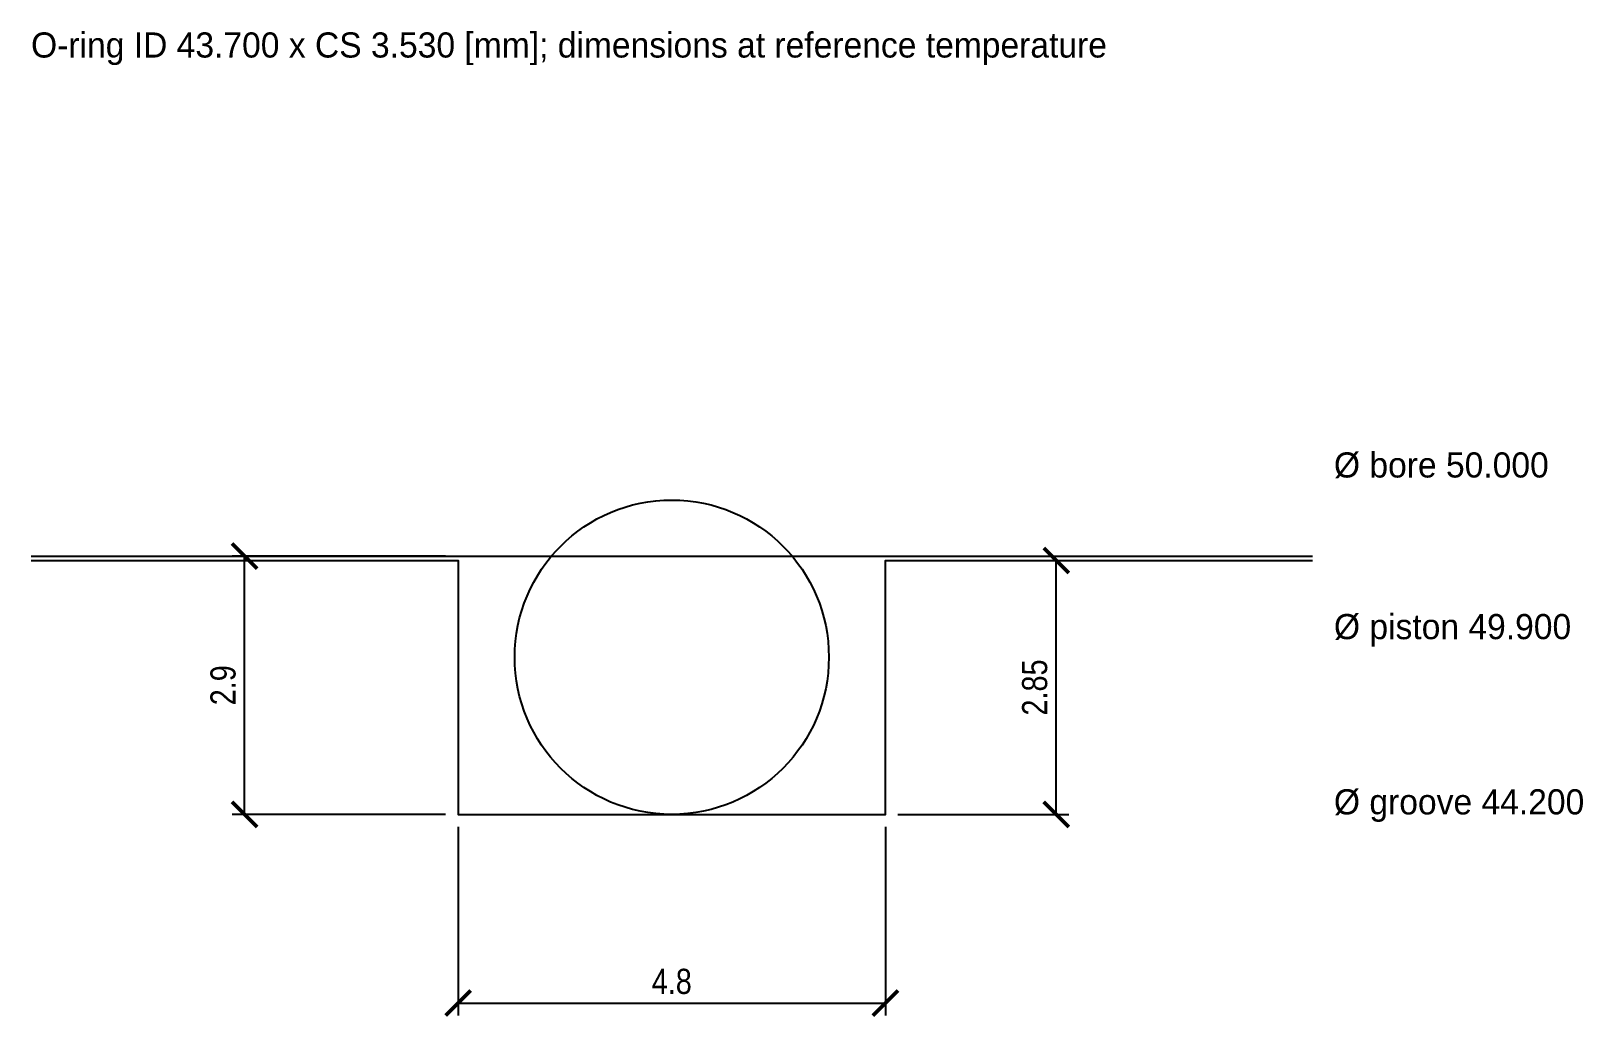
# Model space of a CAD drawing. Header units: millimetres. Extents: x -4.8 to 12.6, y 19.8 to 30.9.
import ezdxf

# ---------------------------------------------------------------- set-up
doc = ezdxf.new("R2010")
doc.units = ezdxf.units.MM
for name, color, linetype in [('DIMS', 3, 'Continuous'), ('GROOVE', 7, 'Continuous'), ('MATING', 8, 'Continuous'), ('NOTES', 2, 'Continuous'), ('ORING', 5, 'Continuous')]:
    doc.layers.add(name, color=color, linetype=linetype)
doc.styles.add('OpenSansCondensed-Light', font='OpenSansCondensed-Light.ttf')
doc.dimstyles.new('EZDXF', dxfattribs={"dimtxt": 0.25, "dimasz": 0.175, "dimexe": 0.375, "dimexo": 0.125, "dimgap": 0.1, "dimtad": 1, "dimlfac": 100, "dimzin": 12, "dimdsep": 46, "dimtxsty": 'OpenSansCondensed-Light', "dimblk": 'ARCHTICK', "dimcen": 2.5, "dimazin": 3, "dimtfac": 0.5, "dimtmove": 2, "dimatfit": 3})

# ---------------------------------------------------------------- blocks, each defined once
blk = doc.blocks.new('_ARCHTICK')
at = {"color": 0, "linetype": 'BYBLOCK', "const_width": 0.15}
blk.add_lwpolyline([(-0.5, -0.5), (0.5, 0.5)], dxfattribs=at)

msp = doc.modelspace()

# ---------------------------------------------------------------- linework, layer by layer
at = {"layer": 'GROOVE'}
msp.add_lwpolyline([(-4.8, 24.95), (0, 24.95), (0, 22.1), (4.8, 22.1), (4.8, 24.95), (9.6, 24.95)], dxfattribs=at)
at = {"layer": 'MATING'}
msp.add_line((-4.8, 25), (9.6, 25), dxfattribs=at)
at = {"layer": 'ORING'}
msp.add_circle((2.4, 23.865), 1.765, dxfattribs=at)

# ---------------------------------------------------------------- texts
at = {"layer": 'NOTES'}
for s, p in [('O-ring ID 43.700 x CS 3.530 [mm]; dimensions at reference temperature', (-4.8, 30.598)), ('Ø bore 50.000', (9.84, 25.8825)), ('Ø piston 49.900', (9.84, 24.0675)), ('Ø groove 44.200', (9.84, 22.1))]:
    msp.add_text(s, height=0.2824, dxfattribs=at).set_placement(p)

# ---------------------------------------------------------------- dimensions: what is measured, and where the dimension line sits
at = {"layer": 'DIMS'}
for base, p1, p2 in [((-2.4, 22.1), (0, 22.1), (0, 25)), ((6.72, 22.1), (4.8, 22.1), (4.8, 24.95))]:
    msp.add_linear_dim(base=base, p1=p1, p2=p2, angle=90, dimstyle='EZDXF', override={"dimtxt": 0.2824, "dimasz": 0.2824, "dimexe": 0.1412, "dimexo": 0.1412, "dimdec": 3, "dimlfac": 1}, dxfattribs=at).render()
msp.add_linear_dim(base=(0, 19.982), p1=(0, 22.1), p2=(4.8, 22.1), dimstyle='EZDXF', override={"dimtxt": 0.2824, "dimasz": 0.2824, "dimexe": 0.1412, "dimexo": 0.1412, "dimdec": 3, "dimlfac": 1}, dxfattribs=at).render()

doc.saveas('drawing.dxf')
